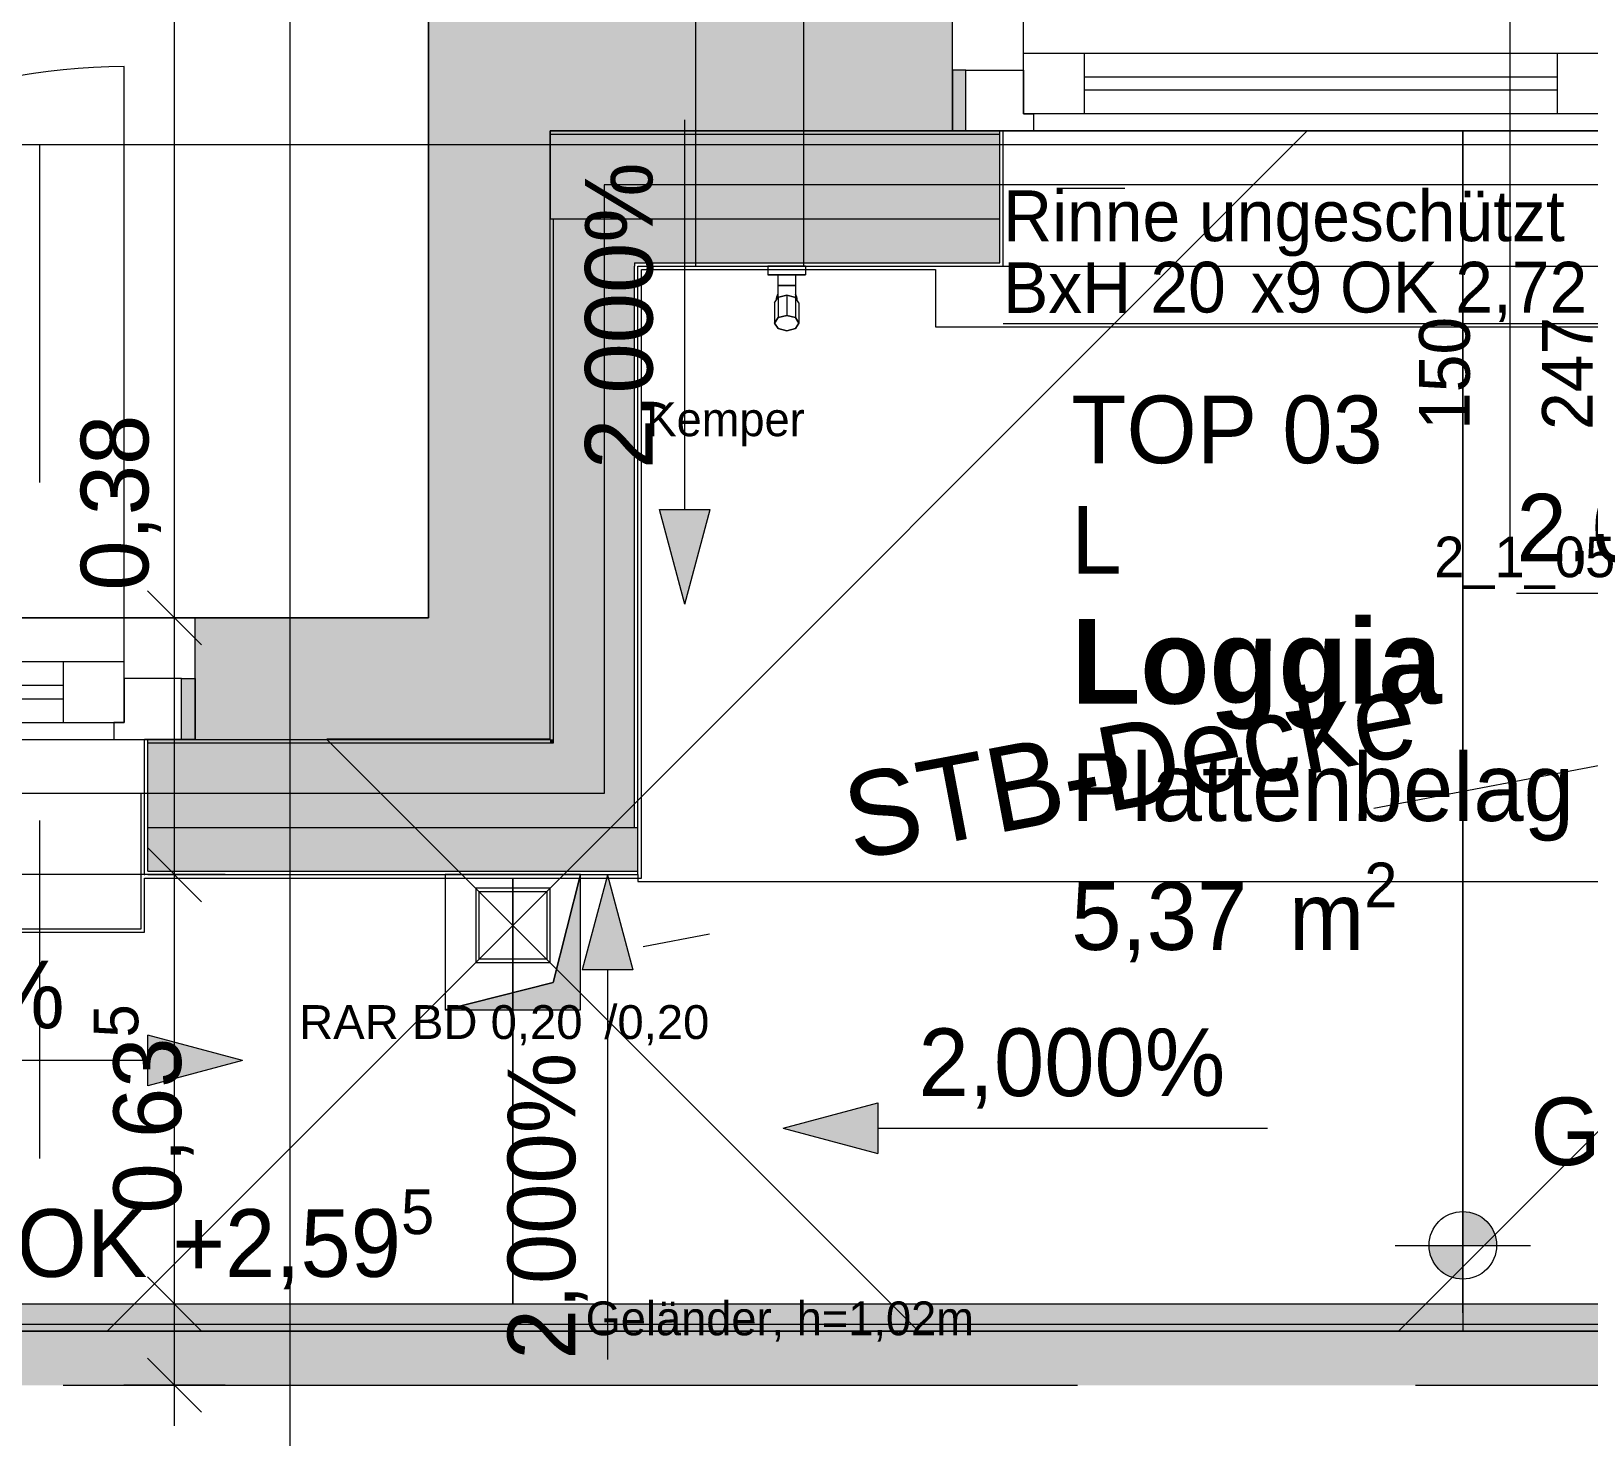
# Model space of a CAD drawing. Header units: metres. Extents: x -3 to 205, y -18 to 45.
# Drawn here: x 44.018 to 46.321, y -11.915 to -9.836 of the extents above; entities that cross this region are included whole.
import ezdxf

# ---------------------------------------------------------------- set-up
doc = ezdxf.new("R2010")
doc.units = ezdxf.units.M
doc.header["$MEASUREMENT"] = 0
for name, pattern in [('Achse', [0.004, 0.002, -0.001, 0, -0.001]), ('Baufluchtlinie', [0.013, 0.008, -0.005]), ('Punkt 1_1', [0.075, 0.025, -0.05]), ('Schnittlinie', [0.006, 0.003, -0.0015, 0, -0.0015]), ('Strichlinie eng', [0.002, 0.0015, -0.0005]), ('Untersicht', [0.001, 0.0005, -0.0005])]:
    doc.linetypes.add(name, pattern=pattern)
for name, color, linetype in [('1._1.Stock  PP STG2_4_000 Achsraster', 7, 'Continuous'), ('1._1.Stock  PP STG2_4_110 Wand Aussen', 7, 'Continuous'), ('1._1.Stock  PP STG2_4_210 Decke', 7, 'Continuous'), ('1._1.Stock  PP STG2_4_220 Bodenaufbau', 7, 'Continuous'), ('1._1.Stock  PP STG2_4_220 Bodenaufbau - Außen_ Gefälle', 7, 'Continuous'), ('1._1.Stock  PP STG2_4_221 Bodenaufbau - Abdichtung', 7, 'Continuous'), ('1._1.Stock  PP STG2_4_221 Bodenaufbau - Terrassenbelag', 7, 'Continuous'), ('1._1.Stock  PP STG2_4_270 Deckendurchbruchsymbol', 7, 'Continuous'), ('1._1.Stock  PP STG2_4_450 Absturzsicherung', 7, 'Continuous'), ('1._1.Stock  PP STG2_4_520 Fixeinbauten', 7, 'Continuous'), ('1._1.Stock  PP STG2_4_611 Entwässerung', 7, 'Continuous'), ('1._1.Stock  PP STG2_4_810 Raum', 7, 'Continuous'), ('1._1.Stock  PP STG2_4_815 Raumbegrenzung', 7, 'Continuous'), ('1._1.Stock  PP STG2_4_851 Marker Schnitt', 7, 'Continuous'), ('1._1.Stock  PP STG2_4_915 Allgemein Beschriftung.x', 7, 'Continuous'), ('1._1.Stock  PP STG2_4_945 Einreichplan Beschriftung', 7, 'Continuous'), ('1._1.Stock  PP STG2_4_950 Polierplan Bemaßung', 7, 'Continuous'), ('1._1.Stock  PP STG2_4_955 Polierplan Beschriftung', 7, 'Continuous')]:
    doc.layers.add(name, color=color, linetype=linetype)
doc.styles.add('ERSTELLTER_STIL_1', font='arial.ttf')
doc.styles.add('ERSTELLTER_STIL_2', font='')
doc.styles.add('ERSTELLTER_STIL_6', font='')
doc.styles.get('ERSTELLTER_STIL_2').set_extended_font_data('Eurostile')
doc.styles.get('ERSTELLTER_STIL_6').set_extended_font_data('Eurostile', bold=True)

msp = doc.modelspace()

# ---------------------------------------------------------------- hatches: boundary and pattern name
at = {"layer": '1._1.Stock  PP STG2_4_110 Wand Aussen', "linetype": 'Continuous', "lineweight": 13, "true_color": 0x3f7f02}
for points in [[(44.605, -9.9837), (44.7519, -9.9837), (44.605, -9.8037)], [(44.605, -9.8037), (44.7519, -9.9837), (44.785, -9.9837), (44.785, -9.8037)], [(45.38, -9.8037), (44.785, -9.8037), (44.785, -9.9837), (45.38, -9.9837), (45.38, -9.8937)], [(44.605, -9.9837), (44.605, -10.7037), (44.785, -10.7037), (44.785, -10.0244), (44.7519, -9.9837)], [(44.785, -9.9837), (44.7519, -9.9837), (44.7559, -9.9887), (44.785, -9.9887)], [(44.785, -9.9887), (44.7559, -9.9887), (44.785, -10.0244)], [(44.605, -10.7037), (44.26, -10.7037), (44.26, -10.7937), (44.26, -10.8837), (44.605, -10.8837)], [(44.605, -10.7037), (44.7519, -10.8837), (44.785, -10.8837), (44.785, -10.7037)], [(44.7519, -10.8837), (44.605, -10.7037), (44.605, -10.8837)]]:
    msp.add_hatch(color=76, dxfattribs=at).paths.add_polyline_path(points)
at = {"layer": '1._1.Stock  PP STG2_4_110 Wand Aussen', "linetype": 'Continuous', "lineweight": 13, "true_color": 0xff6400}
for points in [[(45.4, -9.8937), (45.38, -9.8937), (45.38, -9.9837), (45.4, -9.9837)], [(44.785, -9.9887), (44.785, -10.0244), (44.8579, -10.1137), (45.45, -10.1137), (45.45, -9.9887)], [(44.79, -10.1137), (44.79, -10.0305), (44.785, -10.0244), (44.785, -10.1137)], [(44.8579, -10.1137), (44.79, -10.0305), (44.79, -10.1137)], [(44.79, -10.1137), (44.79, -10.1787), (44.91, -10.1787), (44.91, -10.1776), (44.8579, -10.1137)], [(44.91, -10.1137), (44.8579, -10.1137), (44.91, -10.1776)], [(44.91, -10.1137), (44.91, -10.1776), (44.9109, -10.1787), (45.45, -10.1787), (45.45, -10.1137)], [(44.79, -10.1787), (44.79, -10.8887), (44.91, -10.8887), (44.91, -10.1787)], [(44.9109, -10.1787), (44.91, -10.1776), (44.91, -10.1787)], [(44.24, -10.7937), (44.24, -10.8837), (44.26, -10.8837), (44.26, -10.7937)], [(44.19, -11.0137), (44.79, -11.0137), (44.79, -10.9305), (44.7559, -10.8887), (44.19, -10.8887)], [(44.7559, -10.8887), (44.785, -10.9244), (44.785, -10.8887)], [(44.785, -10.8887), (44.785, -10.9244), (44.79, -10.9305), (44.79, -10.8887)], [(44.79, -10.8887), (44.79, -10.9305), (44.8579, -11.0137), (44.91, -11.0137), (44.91, -10.8887)], [(44.79, -11.0137), (44.8579, -11.0137), (44.79, -10.9305)], [(44.8579, -11.0137), (44.19, -11.0137), (44.19, -11.0787), (44.9109, -11.0787)], [(44.8579, -11.0137), (44.91, -11.0776), (44.91, -11.0137)], [(44.91, -11.0137), (44.91, -11.0776), (44.9109, -11.0787), (44.915, -11.0787), (44.915, -11.0137)]]:
    msp.add_hatch(color=30, dxfattribs=at).paths.add_polyline_path(points)
at = {"layer": '1._1.Stock  PP STG2_4_110 Wand Aussen', "linetype": 'Continuous', "lineweight": 0, "true_color": 0x373737}
for points in [[(44.785, -9.9887), (45.45, -9.9887), (45.45, -9.9837), (44.785, -9.9837)], [(44.785, -10.1137), (44.785, -10.8837), (44.79, -10.8837), (44.79, -10.1137)], [(44.19, -10.8887), (44.7559, -10.8887), (44.7519, -10.8837), (44.19, -10.8837)], [(44.7519, -10.8837), (44.7559, -10.8887), (44.785, -10.8887), (44.785, -10.8837)], [(44.785, -10.8837), (44.785, -10.8887), (44.79, -10.8887), (44.79, -10.8837)]]:
    msp.add_hatch(color=250, dxfattribs=at).paths.add_polyline_path(points)
at = {"layer": '1._1.Stock  PP STG2_4_270 Deckendurchbruchsymbol', "linetype": 'Continuous', "lineweight": 0, "true_color": 0x000000}
msp.add_hatch(color=18, dxfattribs=at).paths.add_polyline_path([(44.63, -11.2837), (44.83, -11.2837), (44.83, -11.0837), (44.7896, -11.2433)])
at = {"layer": '1._1.Stock  PP STG2_4_450 Absturzsicherung', "linetype": 'Continuous', "lineweight": 13, "true_color": 0xb85600}
msp.add_hatch(color=32, dxfattribs=at).paths.add_polyline_path([(47.265, -11.7187), (42.065, -11.7187), (42.065, -11.8387), (47.265, -11.8387)])
at = {"layer": '1._1.Stock  PP STG2_4_950 Polierplan Bemaßung', "linetype": 'Continuous', "lineweight": 13, "true_color": 0x6c6cff}
for points in [[(44.9843, -10.6837), (45.0218, -10.5438), (44.9468, -10.5438)], [(44.8698, -11.0844), (44.8323, -11.2244), (44.9073, -11.2244)], [(44.33, -11.3587), (44.1901, -11.3212), (44.1901, -11.3962)], [(45.13, -11.4587), (45.27, -11.4962), (45.27, -11.4212)], [(46.135, -11.6319), (46.185, -11.6319), (46.1812, -11.6128), (46.1704, -11.5966), (46.1542, -11.5857), (46.135, -11.5819)], [(46.135, -11.6319), (46.085, -11.6319), (46.0888, -11.651), (46.0997, -11.6673), (46.1159, -11.6781), (46.135, -11.6819)]]:
    msp.add_hatch(color=171, dxfattribs=at).paths.add_polyline_path(points)

# ---------------------------------------------------------------- linework, layer by layer
at = {"layer": '1._1.Stock  PP STG2_4_000 Achsraster', "color": 5, "linetype": 'Continuous', "lineweight": 0, "ltscale": 1000}
for p, q in [((44.4, 1.9963), (44.4, -16.0037)), ((30.9, -10.0037), (53.4, -10.0037))]:
    msp.add_line(p, q, dxfattribs=at)
at = {"layer": '1._1.Stock  PP STG2_4_110 Wand Aussen', "color": 8, "linetype": 'Continuous', "lineweight": 0, "ltscale": 1000}
for p, q in [((45.485, -9.8687), (45.485, -8.9887)), ((44.155, -10.7687), (44.155, -9.8887))]:
    msp.add_line(p, q, dxfattribs=at)
at = {"layer": '1._1.Stock  PP STG2_4_110 Wand Aussen', "color": 7, "linetype": 'Continuous', "lineweight": 18, "ltscale": 1000}
for p, q in [((45.38, -9.8937), (45.38, -9.8037)), ((45.38, -9.8937), (45.38, -9.8037)), ((45.38, -9.9837), (45.38, -9.8937)), ((45.38, -9.9837), (45.38, -9.8937)), ((45.38, -9.9837), (45.38, -9.8937)), ((44.785, -9.9837), (44.785, -9.9887)), ((44.785, -9.9837), (45.38, -9.9837)), ((44.785, -9.9837), (44.785, -9.9887)), ((44.785, -9.9887), (44.785, -10.0244)), ((44.785, -9.9887), (44.785, -10.0244)), ((45.38, -9.9837), (45.45, -9.9837)), ((45.38, -9.9837), (45.45, -9.9837)), ((45.38, -9.9837), (45.45, -9.9837)), ((44.785, -10.0244), (44.785, -10.1137)), ((44.785, -10.0244), (44.785, -10.1137)), ((44.785, -10.7037), (44.785, -10.1137)), ((44.26, -10.7937), (44.26, -10.7037)), ((44.26, -10.7937), (44.26, -10.7037)), ((44.785, -10.8837), (44.785, -10.7037)), ((44.785, -10.8837), (44.785, -10.7037)), ((44.26, -10.8837), (44.26, -10.7937)), ((44.26, -10.8837), (44.26, -10.7937)), ((44.26, -10.8837), (44.26, -10.7937)), ((44.26, -10.8837), (44.19, -10.8837)), ((44.26, -10.8837), (44.19, -10.8837)), ((44.26, -10.8837), (44.19, -10.8837)), ((44.26, -10.8837), (44.605, -10.8837)), ((44.605, -10.8837), (44.7519, -10.8837)), ((44.7519, -10.8837), (44.785, -10.8837))]:
    msp.add_line(p, q, dxfattribs=at)
at = {"layer": '1._1.Stock  PP STG2_4_110 Wand Aussen', "color": 7, "linetype": 'Continuous', "lineweight": 13, "ltscale": 1000}
for p, q in [((46.205, -10.585), (46.205, -9.8037)), ((45.485, -9.9587), (45.485, -9.8687)), ((45.485, -9.8687), (45.575, -9.8687)), ((45.575, -9.8687), (46.275, -9.8687)), ((45.575, -9.8687), (45.575, -9.9587)), ((46.275, -9.9587), (46.275, -9.8687)), ((46.275, -9.8687), (46.365, -9.8687)), ((45.4, -9.8937), (45.485, -9.8937)), ((45.4, -9.9837), (45.4, -9.8937)), ((45.485, -9.8937), (45.485, -9.9587)), ((45.575, -9.9037), (46.275, -9.9037)), ((46.275, -9.9237), (45.575, -9.9237)), ((45.485, -9.9587), (45.5, -9.9587)), ((45.575, -9.9587), (45.485, -9.9587)), ((45.5, -9.9587), (45.5, -9.9837)), ((46.275, -9.9587), (45.575, -9.9587)), ((46.365, -9.9587), (46.275, -9.9587)), ((44.785, -9.9887), (45.45, -9.9887)), ((45.5, -9.9837), (45.4, -9.9837)), ((45.45, -9.9837), (45.455, -9.9837)), ((45.45, -10.1787), (45.45, -9.9837)), ((45.45, -9.9837), (45.455, -9.9837)), ((45.45, -9.9837), (45.455, -9.9837)), ((45.455, -9.9887), (45.455, -9.9837)), ((45.455, -9.9887), (45.455, -9.9837)), ((45.455, -10.1137), (45.455, -9.9887)), ((45.455, -10.1137), (45.455, -9.9887)), ((46.35, -9.9837), (45.5, -9.9837)), ((44.79, -10.8837), (44.79, -10.1137)), ((45.455, -10.1787), (45.455, -10.1137)), ((45.455, -10.1787), (45.455, -10.1137)), ((44.91, -10.1787), (44.91, -10.1837)), ((44.91, -10.1787), (44.9109, -10.1787)), ((44.91, -10.1787), (44.91, -10.1837)), ((44.9109, -10.1787), (45.45, -10.1787)), ((45.455, -10.1837), (45.455, -10.1787)), ((45.455, -10.1837), (45.455, -10.1787)), ((44.91, -10.8887), (44.91, -10.1837)), ((45.45, -10.1837), (45.455, -10.1837)), ((45.455, -10.1837), (46.955, -10.1837)), ((44.26, -10.7037), (42.61, -10.7037)), ((44.065, -10.7687), (43.365, -10.7687)), ((44.155, -10.7687), (44.065, -10.7687)), ((44.065, -10.7687), (44.065, -10.8587)), ((44.155, -10.8587), (44.155, -10.7687)), ((44.065, -10.8037), (43.365, -10.8037)), ((44.24, -10.7937), (44.155, -10.7937)), ((44.155, -10.7937), (44.155, -10.8587)), ((44.24, -10.8837), (44.24, -10.7937)), ((43.365, -10.8237), (44.065, -10.8237)), ((43.365, -10.8587), (44.065, -10.8587)), ((44.065, -10.8587), (44.155, -10.8587)), ((44.155, -10.8587), (44.14, -10.8587)), ((44.14, -10.8587), (44.14, -10.8837)), ((43.29, -10.8837), (44.14, -10.8837)), ((44.14, -10.8837), (44.24, -10.8837)), ((44.185, -10.8887), (44.185, -10.8837)), ((44.19, -10.8837), (44.185, -10.8837)), ((44.19, -10.8837), (44.185, -10.8837)), ((44.19, -10.8837), (44.185, -10.8837)), ((44.185, -10.8887), (44.185, -10.8837)), ((44.185, -11.0137), (44.185, -10.8887)), ((44.185, -11.0137), (44.185, -10.8887)), ((44.19, -11.0787), (44.19, -10.8837)), ((44.19, -10.8887), (44.7559, -10.8887)), ((44.7559, -10.8887), (44.785, -10.8887)), ((44.785, -10.8887), (44.79, -10.8887)), ((44.79, -10.8887), (44.79, -10.8837)), ((44.79, -10.8887), (44.79, -10.8837)), ((44.91, -11.0137), (44.91, -10.8887)), ((44.91, -11.0137), (44.91, -10.8887)), ((44.185, -11.0787), (44.185, -11.0137)), ((44.185, -11.0787), (44.185, -11.0137)), ((44.185, -11.0837), (44.185, -11.0787)), ((44.185, -11.0837), (44.185, -11.0787)), ((44.19, -11.0787), (44.9109, -11.0787)), ((44.9109, -11.0787), (44.915, -11.0787)), ((44.185, -11.0837), (42.685, -11.0837)), ((44.19, -11.0837), (44.185, -11.0837))]:
    msp.add_line(p, q, dxfattribs=at)
at = {"layer": '1._1.Stock  PP STG2_4_110 Wand Aussen', "color": 1, "linetype": 'Punkt 1_1', "lineweight": 0, "ltscale": 1000}
for p, q in [((44.785, -10.1137), (44.79, -10.1137)), ((44.785, -10.1137), (44.79, -10.1137)), ((44.79, -10.1137), (44.8579, -10.1137)), ((44.79, -10.1137), (44.8579, -10.1137)), ((44.8579, -10.1137), (45.45, -10.1137)), ((44.19, -11.0137), (44.79, -11.0137)), ((44.79, -11.0137), (44.8579, -11.0137)), ((44.8579, -11.0137), (44.91, -11.0137)), ((44.91, -11.0137), (44.915, -11.0137)), ((44.91, -11.0137), (44.915, -11.0137))]:
    msp.add_line(p, q, dxfattribs=at)
at = {"layer": '1._1.Stock  PP STG2_4_110 Wand Aussen', "color": 7, "linetype": 'Continuous', "lineweight": 18, "ltscale": 1000, "flags": 128}
for points in [[(44.605, -9.8037), (44.605, -9.9837)], [(44.605, -9.9837), (44.605, -10.7037)], [(44.605, -10.7037), (44.26, -10.7037)]]:
    msp.add_lwpolyline(points, dxfattribs=at)
at = {"layer": '1._1.Stock  PP STG2_4_110 Wand Aussen', "color": 7, "linetype": 'Continuous', "lineweight": 13, "ltscale": 1000, "flags": 128}
for points in [[(45.4, -9.8937), (45.38, -9.8937), (45.38, -9.9837), (45.4, -9.9837)], [(44.24, -10.7937), (44.26, -10.7937), (44.26, -10.8837), (44.24, -10.8837)]]:
    msp.add_lwpolyline(points, close=True, dxfattribs=at)
for points in [[(44.915, -10.1837), (45.45, -10.1837)], [(44.915, -11.0137), (44.915, -10.1837)], [(44.915, -11.0787), (44.915, -11.0137)], [(44.915, -11.0837), (44.915, -11.0787)], [(44.19, -11.0837), (44.915, -11.0837)]]:
    msp.add_lwpolyline(points, dxfattribs=at)
at = {"layer": '1._1.Stock  PP STG2_4_110 Wand Aussen', "color": 8, "linetype": 'Continuous', "lineweight": 0, "ltscale": 1000}
for centre, start, end in [((45.485, -9.8687), 0, 90), ((44.155, -10.7687), 90, 180)]:
    msp.add_arc(centre, 0.88, start, end, dxfattribs=at)
at = {"layer": '1._1.Stock  PP STG2_4_110 Wand Aussen', "color": 7, "linetype": 'Continuous', "lineweight": 13, "ltscale": 1000}
for p in [(45.455, -10.1837), (44.26, -10.7037), (44.185, -11.0837)]:
    msp.add_point(p, dxfattribs=at)
at = {"layer": '1._1.Stock  PP STG2_4_210 Decke', "color": 7, "linetype": 'Continuous', "lineweight": 13, "ltscale": 1000, "true_color": 0xf4f4f4, "flags": 128}
for points in [[(32.5844, -1.4987), (32.5972, -11.3837), (41.935, -11.3837), (41.935, -10.8837), (44.785, -10.8837), (44.785, -9.9837), (51.1258, -9.9837), (51.1621, -1.4987), (44.865, -1.4987), (44.865, -3.9237), (42.27, -3.9237), (42.27, -5.8737), (40.275, -5.8737), (40.275, -3.9237), (37.705, -3.9237), (37.705, -1.4987)], [(32.8568, -11.4637), (32.859, -13.2537), (36.485, -13.2537), (36.485, -12.6087), (41.6891, -12.6087), (41.975, -12.5676), (41.975, -11.7587), (47.305, -11.7587), (47.305, -11.1337), (50.8609, -11.1337), (50.8654, -10.0637), (44.865, -10.0637), (44.865, -10.9637), (42.015, -10.9637), (42.015, -11.4637)]]:
    msp.add_lwpolyline(points, close=True, dxfattribs=at)
at = {"layer": '1._1.Stock  PP STG2_4_220 Bodenaufbau', "color": 7, "linetype": 'Continuous', "lineweight": 13, "ltscale": 1000, "true_color": 0xf4f4f4, "flags": 128}
msp.add_lwpolyline([(32.7646, -1.6787), (32.7765, -11.2037), (41.755, -11.2037), (41.755, -10.7037), (44.605, -10.7037), (44.605, -9.8037), (50.9466, -9.8037), (50.9814, -1.6787), (45.045, -1.6787), (45.045, -4.1037), (42.435, -4.1037), (42.435, -6.0537), (40.095, -6.0537), (40.095, -4.1037), (37.525, -4.1037), (37.525, -1.6787)], close=True, dxfattribs=at)
at = {"layer": '1._1.Stock  PP STG2_4_220 Bodenaufbau - Außen_ Gefälle', "color": 7, "linetype": 'Continuous', "lineweight": 13, "ltscale": 1000, "true_color": 0xf4f4f4, "flags": 128}
msp.add_lwpolyline([(32.8568, -11.4637), (32.859, -13.2137), (36.445, -13.2137), (36.445, -12.5687), (39.035, -12.5687), (39.035, -12.5987), (41.4187, -12.5987), (41.975, -12.5188), (41.975, -11.7487), (44.915, -11.7487), (47.295, -11.7487), (47.295, -11.1237), (50.8609, -11.1237), (50.8654, -10.0637), (44.865, -10.0637), (44.865, -10.9637), (42.015, -10.9637), (42.015, -11.4637)], close=True, dxfattribs=at)
at = {"layer": '1._1.Stock  PP STG2_4_221 Bodenaufbau - Abdichtung', "color": 171, "linetype": 'Schnittlinie', "lineweight": 13, "ltscale": 1000, "true_color": 0x6c6cff, "flags": 128}
for points in [[(44.73, -11.1587), (45.905, -9.9837)], [(45.905, -9.9837), (44.73, -11.1587)], [(45.9053, -9.9834), (44.785, -9.9834)], [(44.785, -9.9837), (45.905, -9.9837)], [(44.785, -10.8837), (44.785, -9.9837)], [(45.905, -9.9837), (46.135, -9.9837)], [(46.135, -9.9837), (46.135, -11.7587)], [(46.135, -11.6637), (46.135, -9.9837)], [(46.135, -9.9837), (47.265, -9.9837)], [(46.04, -11.7587), (47.54, -10.2587)], [(47.54, -10.2587), (46.135, -11.6637)], [(43.435, -10.8837), (44.455, -10.8837)], [(44.785, -10.8834), (44.4547, -10.8834)], [(44.455, -10.8837), (44.785, -10.8837)], [(44.73, -11.1587), (44.455, -10.8837)], [(44.455, -10.8837), (44.73, -11.1587)], [(44.13, -11.7587), (44.73, -11.1587)], [(44.73, -11.1587), (44.13, -11.7587)], [(45.33, -11.7587), (44.73, -11.1587)], [(44.73, -11.1587), (45.33, -11.7587)], [(44.13, -11.7587), (43.435, -11.7587)], [(45.33, -11.7587), (44.13, -11.7587)], [(46.135, -11.7587), (45.33, -11.7587)], [(47.305, -11.7587), (46.04, -11.7587)]]:
    msp.add_lwpolyline(points, dxfattribs=at)
at = {"layer": '1._1.Stock  PP STG2_4_221 Bodenaufbau - Terrassenbelag', "color": 7, "linetype": 'Continuous', "lineweight": 18, "ltscale": 1000, "flags": 128}
for points in [[(44.92, -10.1887), (45.355, -10.1887)], [(44.92, -11.0887), (44.92, -10.1887)], [(45.355, -10.1887), (45.355, -10.2737)], [(45.3552, -10.1887), (45.3552, -10.2737)], [(45.355, -10.2737), (46.135, -10.2737)], [(46.1348, -10.2737), (46.1348, -11.7187)], [(46.135, -10.2737), (46.135, -11.7187)], [(46.135, -10.2737), (46.855, -10.2737)], [(46.135, -11.7187), (46.135, -10.2737)], [(46.1352, -10.2737), (46.1352, -11.7187)], [(44.1848, -11.0887), (44.1848, -11.1687)], [(44.185, -11.0887), (44.73, -11.0887)], [(44.185, -11.1687), (44.185, -11.0887)], [(44.73, -11.7187), (44.73, -11.0887)], [(44.73, -11.0887), (44.92, -11.0887)], [(44.73, -11.0887), (44.73, -11.7187)], [(43.3688, -11.1687), (44.185, -11.1687)], [(44.73, -11.7187), (43.3688, -11.7187)], [(46.135, -11.7187), (44.73, -11.7187)], [(47.265, -11.7187), (46.135, -11.7187)]]:
    msp.add_lwpolyline(points, dxfattribs=at)
at = {"layer": '1._1.Stock  PP STG2_4_270 Deckendurchbruchsymbol', "color": 7, "linetype": 'Continuous', "lineweight": 13, "ltscale": 1000, "flags": 128}
for points in [[(44.7896, -11.2433), (44.83, -11.0837), (44.63, -11.0837), (44.63, -11.2837)], [(44.63, -11.2837), (44.83, -11.2837), (44.83, -11.0837), (44.7896, -11.2433)]]:
    msp.add_lwpolyline(points, close=True, dxfattribs=at)
at = {"layer": '1._1.Stock  PP STG2_4_450 Absturzsicherung', "color": 7, "linetype": 'Strichlinie eng', "lineweight": 13, "ltscale": 1000, "flags": 128}
for points in [[(47.265, -11.7187), (42.065, -11.7187)], [(42.065, -11.8387), (47.385, -11.8387)]]:
    msp.add_lwpolyline(points, dxfattribs=at)
at = {"layer": '1._1.Stock  PP STG2_4_520 Fixeinbauten', "color": 7, "linetype": 'Continuous', "lineweight": 13, "ltscale": 1000}
for p, q in [((45.107, -10.1837), (45.163, -10.1837)), ((45.107, -10.1837), (45.107, -10.1967)), ((45.107, -10.1967), (45.163, -10.1967)), ((45.122, -10.1967), (45.122, -10.2123)), ((45.148, -10.1967), (45.148, -10.2123)), ((45.163, -10.1837), (45.163, -10.1967)), ((45.1205, -10.229), (45.12, -10.2316)), ((45.1214, -10.2265), (45.1205, -10.229)), ((45.122, -10.2254), (45.1214, -10.2265)), ((45.148, -10.2123), (45.122, -10.2123)), ((45.122, -10.2123), (45.122, -10.2298)), ((45.1234, -10.2298), (45.135, -10.2267)), ((45.135, -10.2267), (45.1466, -10.2298)), ((45.135, -10.2267), (45.135, -10.2565)), ((45.148, -10.2123), (45.148, -10.2298)), ((45.1487, -10.2265), (45.148, -10.2254)), ((45.1496, -10.229), (45.1487, -10.2265)), ((45.15, -10.2316), (45.1496, -10.229)), ((45.117, -10.2381), (45.122, -10.2305)), ((45.117, -10.2381), (45.117, -10.2679)), ((45.12, -10.2316), (45.12, -10.2335)), ((45.1234, -10.2298), (45.122, -10.2298)), ((45.122, -10.2305), (45.122, -10.2298)), ((45.122, -10.2305), (45.1223, -10.2301)), ((45.1223, -10.2301), (45.1234, -10.2298)), ((45.1223, -10.2301), (45.1223, -10.2599)), ((45.1466, -10.2298), (45.1478, -10.2301)), ((45.1466, -10.2298), (45.148, -10.2298)), ((45.1478, -10.2301), (45.1478, -10.2599)), ((45.148, -10.2305), (45.148, -10.2298)), ((45.148, -10.2298), (45.148, -10.2305)), ((45.153, -10.2381), (45.148, -10.2305)), ((45.15, -10.2335), (45.15, -10.2316)), ((45.153, -10.2381), (45.153, -10.2679)), ((45.117, -10.2679), (45.1223, -10.2599)), ((45.1223, -10.276), (45.117, -10.2679)), ((45.1223, -10.2599), (45.135, -10.2565)), ((45.135, -10.2565), (45.1478, -10.2599)), ((45.1478, -10.2599), (45.153, -10.2679)), ((45.153, -10.2679), (45.1478, -10.276)), ((45.135, -10.2793), (45.1223, -10.276)), ((45.1478, -10.276), (45.135, -10.2793))]:
    msp.add_line(p, q, dxfattribs=at)
at = {"layer": '1._1.Stock  PP STG2_4_520 Fixeinbauten', "color": 8, "linetype": 'Schnittlinie', "lineweight": 0, "ltscale": 1000, "flags": 128}
for points in [[(45, -9.8037), (45, -10.1837)], [(45.16, -9.8037), (45.16, -10.1837)], [(45, -10.1837), (45.0039, -10.1837), (45.0153, -10.1837), (45.033, -10.1837), (45.0553, -10.1837), (45.08, -10.1837), (45.1048, -10.1837), (45.1271, -10.1837), (45.1448, -10.1837), (45.1561, -10.1837), (45.16, -10.1837)]]:
    msp.add_lwpolyline(points, dxfattribs=at)
at = {"layer": '1._1.Stock  PP STG2_4_520 Fixeinbauten', "color": 7, "linetype": 'Continuous', "lineweight": 13, "ltscale": 1000, "flags": 128}
for points in [[(45.163, -10.1837), (45.1622, -10.1837), (45.1605, -10.1837), (45.1581, -10.1837), (45.1549, -10.1837), (45.1512, -10.1837), (45.1469, -10.1837), (45.1423, -10.1837), (45.1375, -10.1837), (45.135, -10.1837), (45.1326, -10.1837), (45.1278, -10.1837), (45.1232, -10.1837), (45.1189, -10.1837), (45.1152, -10.1837), (45.112, -10.1837), (45.1096, -10.1837), (45.1079, -10.1837), (45.107, -10.1837)], [(45.107, -10.1837), (45.107, -10.1967)], [(45.163, -10.1967), (45.1622, -10.1967), (45.1605, -10.1967), (45.1581, -10.1967), (45.1549, -10.1967), (45.1512, -10.1967), (45.1469, -10.1967), (45.1423, -10.1967), (45.1375, -10.1967), (45.135, -10.1967), (45.1326, -10.1967), (45.1278, -10.1967), (45.1232, -10.1967), (45.1189, -10.1967), (45.1152, -10.1967), (45.112, -10.1967), (45.1096, -10.1967), (45.1079, -10.1967), (45.107, -10.1967)], [(45.122, -10.1967), (45.122, -10.2123)], [(45.148, -10.1967), (45.148, -10.2123)], [(45.163, -10.1837), (45.163, -10.1967)], [(45.12, -10.2335), (45.12, -10.2316), (45.1205, -10.229), (45.1214, -10.2265), (45.122, -10.2254)], [(45.122, -10.2123), (45.122, -10.2298)], [(45.122, -10.2123), (45.148, -10.2123)], [(45.135, -10.2267), (45.1234, -10.2298), (45.1223, -10.2301)], [(45.135, -10.2267), (45.135, -10.2565)], [(45.1478, -10.2301), (45.1466, -10.2298), (45.135, -10.2267)], [(45.148, -10.2123), (45.148, -10.2298)], [(45.148, -10.2254), (45.1487, -10.2265), (45.1496, -10.229), (45.15, -10.2316), (45.15, -10.2335)], [(45.117, -10.2381), (45.122, -10.2305), (45.122, -10.2298)], [(45.117, -10.2381), (45.117, -10.2679)], [(45.1234, -10.2298), (45.122, -10.2298)], [(45.1223, -10.2301), (45.1223, -10.2599)], [(45.1466, -10.2298), (45.148, -10.2298)], [(45.1478, -10.2301), (45.1478, -10.2599)], [(45.153, -10.2381), (45.148, -10.2305), (45.148, -10.2298)], [(45.153, -10.2381), (45.153, -10.2679)], [(45.1223, -10.2599), (45.117, -10.2679)], [(45.117, -10.2679), (45.1223, -10.276)], [(45.135, -10.2565), (45.1223, -10.2599)], [(45.1478, -10.2599), (45.135, -10.2565)], [(45.153, -10.2679), (45.1478, -10.2599)], [(45.1478, -10.276), (45.153, -10.2679)], [(45.1223, -10.276), (45.135, -10.2793)], [(45.135, -10.2793), (45.1478, -10.276)]]:
    msp.add_lwpolyline(points, dxfattribs=at)
at = {"layer": '1._1.Stock  PP STG2_4_611 Entwässerung', "color": 7, "linetype": 'Achse', "lineweight": 13, "ltscale": 1000, "flags": 128}
for points in [[(45.455, -10.2687), (46.945, -10.2687), (46.945, -10.0687), (45.455, -10.0687)], [(42.69, -11.1637), (44.18, -11.1637), (44.18, -10.9637), (42.69, -10.9637)]]:
    msp.add_lwpolyline(points, close=True, dxfattribs=at)
at = {"layer": '1._1.Stock  PP STG2_4_611 Entwässerung', "color": 7, "linetype": 'Continuous', "lineweight": 18, "ltscale": 1000, "flags": 128}
for points in [[(44.675, -11.2137), (44.785, -11.2137), (44.785, -11.1037), (44.675, -11.1037)], [(44.68, -11.1087), (44.78, -11.1087), (44.78, -11.2087), (44.68, -11.2087)]]:
    msp.add_lwpolyline(points, close=True, dxfattribs=at)
at = {"layer": '1._1.Stock  PP STG2_4_815 Raumbegrenzung', "color": 8, "linetype": 'Baufluchtlinie', "lineweight": 13, "ltscale": 1000}
for p, q in [((44.915, -11.0837), (44.915, -11.0937)), ((44.915, -11.0937), (47.265, -11.0937))]:
    msp.add_line(p, q, dxfattribs=at)
at = {"layer": '1._1.Stock  PP STG2_4_851 Marker Schnitt', "color": 7, "linetype": 'Untersicht', "lineweight": 13, "ltscale": 1000}
msp.add_line((44.03, 1.9963), (44.03, -15.6487), dxfattribs=at)
at = {"layer": '1._1.Stock  PP STG2_4_950 Polierplan Bemaßung', "color": 6, "linetype": 'Continuous', "lineweight": 13, "ltscale": 1000, "true_color": 0xfb02fe}
for p, q in [((44.2295, -10.7037), (44.2295, -5.7537)), ((44.1895, -10.6637), (44.2695, -10.7437)), ((44.3045, -10.7037), (44.1545, -10.7037)), ((44.2295, -11.0837), (44.2295, -10.7037)), ((44.1895, -11.0437), (44.2695, -11.1237)), ((44.3045, -11.0837), (44.1545, -11.0837)), ((44.2295, -11.7187), (44.2295, -11.0837)), ((44.1895, -11.6787), (44.2695, -11.7587)), ((44.3045, -11.7187), (44.1545, -11.7187)), ((44.2295, -11.8387), (44.2295, -11.7187)), ((44.1895, -11.7987), (44.2695, -11.8787)), ((44.3045, -11.8387), (44.1545, -11.8387)), ((44.2295, -11.8987), (44.2295, -11.8387))]:
    msp.add_line(p, q, dxfattribs=at)
at = {"layer": '1._1.Stock  PP STG2_4_950 Polierplan Bemaßung', "color": 171, "linetype": 'Continuous', "lineweight": 13, "ltscale": 1000, "true_color": 0x6c6cff}
for p, q in [((44.9843, -10.4837), (44.9843, -9.9674)), ((44.9843, -10.5438), (44.9843, -10.4837)), ((44.9468, -10.5438), (45.0218, -10.5438)), ((44.9843, -10.6837), (44.9468, -10.5438)), ((44.9843, -10.6837), (45.0218, -10.5438)), ((46.7306, -10.6681), (46.2144, -10.6681)), ((44.8698, -11.0844), (44.8323, -11.2244)), ((44.8698, -11.0844), (44.9073, -11.2244)), ((44.9073, -11.2244), (44.8323, -11.2244)), ((44.8698, -11.2244), (44.8698, -11.2844)), ((44.8698, -11.2844), (44.8698, -11.8007)), ((44.1901, -11.3962), (44.1901, -11.3212)), ((44.33, -11.3587), (44.1901, -11.3212)), ((44.13, -11.3587), (43.6137, -11.3587)), ((44.1901, -11.3587), (44.13, -11.3587)), ((44.33, -11.3587), (44.1901, -11.3962)), ((45.13, -11.4587), (45.27, -11.4212)), ((45.27, -11.4212), (45.27, -11.4962)), ((45.13, -11.4587), (45.27, -11.4962)), ((45.27, -11.4587), (45.33, -11.4587)), ((45.33, -11.4587), (45.8463, -11.4587)), ((46.135, -11.7319), (46.135, -11.5319)), ((46.035, -11.6319), (46.235, -11.6319))]:
    msp.add_line(p, q, dxfattribs=at)
at = {"layer": '1._1.Stock  PP STG2_4_950 Polierplan Bemaßung', "color": 7, "linetype": 'Achse', "lineweight": 13, "ltscale": 1000}
msp.add_line((41.975, -11.7487), (50.8654, -10.0637), dxfattribs=at)
at = {"layer": '1._1.Stock  PP STG2_4_950 Polierplan Bemaßung', "color": 171, "linetype": 'Continuous', "lineweight": 13, "ltscale": 1000, "true_color": 0x6c6cff}
msp.add_circle((46.135, -11.6319), 0.05, dxfattribs=at)

# ---------------------------------------------------------------- texts
at = {"layer": '1._1.Stock  PP STG2_4_110 Wand Aussen', "color": 7, "linetype": 'Continuous', "lineweight": 13, "char_height": 0.075, "attachment_point": 9, "rotation": 90, "style": 'ERSTELLTER_STIL_2'}
for s, insert in [('\\A1;{\\pqr;\\pt0;\\fEurostile|b0|i0|c0|p0;\\W1.000000;150}', (46.1464, -10.2587)), ('\\A1;{\\pqr;\\pt0;\\fEurostile|b0|i0|c0|p0;\\W1.000000;247}', (46.3272, -10.2587))]:
    msp.add_mtext(s, dxfattribs=dict(at, insert=insert))
at = {"layer": '1._1.Stock  PP STG2_4_110 Wand Aussen', "color": 7, "linetype": 'Continuous', "lineweight": 13, "insert": (46.3604, -10.6611), "char_height": 0.06, "attachment_point": 9, "style": 'ERSTELLTER_STIL_2'}
msp.add_mtext('\\A1;{\\pqr;\\pt0;\\fEurostile|b0|i0|c0|p0;\\W1.000000;2_1_05}', dxfattribs=at)
at = {"layer": '1._1.Stock  PP STG2_4_270 Deckendurchbruchsymbol', "color": 1, "linetype": 'Continuous', "lineweight": 0, "insert": (44.73, -11.3413), "char_height": 0.05, "attachment_point": 8, "style": 'ERSTELLTER_STIL_1'}
msp.add_mtext('\\A1;{\\pqc;\\pt0;\\fArial|b0|i0|c0|p0;\\W1.000000;RAR BD 0,20\\fArial|b0|i0|c0|p0;\\W1.000000;\\A1{\\H.66x;\\S^  ;}\\fArial|b0|i0|c0|p0;\\W1.000000; /0,20\\fArial|b0|i0|c0|p0;\\W1.000000;\\A1{\\H.66x;\\S^  ;}\\fArial|b0|i0|c0|p0;\\W1.000000;\\fArial|b0|i0|c0|p0;\\W1.000000;\\A1{\\H.66x;\\S^  ;}}', dxfattribs=at)
at = {"layer": '1._1.Stock  PP STG2_4_810 Raum', "color": 7, "linetype": 'Continuous', "lineweight": 13, "attachment_point": 1}
for s, insert, char_height, style in [('\\A1;{\\pql;\\pt0;\\fEurostile|b0|i0|c0|p0;\\W1.000000;TOP 03}', (45.5559, -10.3752), 0.1, 'ERSTELLTER_STIL_2'), ('\\A1;{\\pql;\\pt0;\\fEurostile|b0|i0|c0|p0;\\W1.000000;L}', (45.5559, -10.5387), 0.1, 'ERSTELLTER_STIL_2'), ('\\A1;{\\pql;\\pt0;\\fEurostile|b1|i0|c0|p0;\\W1.000000;Loggia}', (45.5559, -10.7058), 0.125, 'ERSTELLTER_STIL_6'), ('\\A1;{\\pql;\\pt0;\\fEurostile|b0|i0|c0|p0;\\W1.000000;Plattenbelag}', (45.5559, -10.9043), 0.1, 'ERSTELLTER_STIL_2'), ('\\A1;{\\pql;\\pt0,0.05;\\fEurostile|b0|i0|c0|p0;\\W1.000000;5,37\\fEurostile|b0|i0|c0|p0;\\W1.000000;\\A1{\\H.66x;\\S^  ;}\\fEurostile|b0|i0|c0|p0;\\W1.000000; m\\fEurostile|b0|i0|c0|p0;\\W1.000000;\\A1{\\H.66x;\\S2^  ;}}', (45.5559, -11.0658), 0.1, 'ERSTELLTER_STIL_2')]:
    msp.add_mtext(s, dxfattribs=dict(at, insert=insert, char_height=char_height, style=style))
at = {"layer": '1._1.Stock  PP STG2_4_915 Allgemein Beschriftung.x', "color": 250, "linetype": 'Continuous', "lineweight": 13, "true_color": 0x3f3f3f, "insert": (45.0446, -10.4503), "char_height": 0.05, "attachment_point": 8, "style": 'ERSTELLTER_STIL_2'}
msp.add_mtext('\\A1;{\\pqc;\\fEurostile|b0|i0|c0|p0;\\W1.000000;Kemper}', dxfattribs=at)
at = {"layer": '1._1.Stock  PP STG2_4_945 Einreichplan Beschriftung', "color": 7, "linetype": 'Continuous', "lineweight": 13, "insert": (44.8376, -11.7742), "char_height": 0.05, "attachment_point": 7, "style": 'ERSTELLTER_STIL_2'}
msp.add_mtext('\\A1;{\\pql;\\fEurostile|b0|i0|c0|p0;\\W1.000000;Geländer, h=1,02m}', dxfattribs=at)
at = {"layer": '1._1.Stock  PP STG2_4_950 Polierplan Bemaßung', "color": 171, "linetype": 'Continuous', "lineweight": 13, "true_color": 0x6c6cff, "char_height": 0.1, "attachment_point": 7, "rotation": 90, "style": 'ERSTELLTER_STIL_2'}
for insert in [(44.9553, -10.4837), (44.8408, -11.8007)]:
    msp.add_mtext('\\A1;{\\pql;\\fEurostile|b0|i0|c0|p0;\\W1.000000;2,000\\fEurostile|b0|i0|c0|p0;\\W1.000000;%}', dxfattribs=dict(at, insert=insert))
at = {"layer": '1._1.Stock  PP STG2_4_950 Polierplan Bemaßung', "color": 6, "linetype": 'Continuous', "lineweight": 13, "true_color": 0xfb02fe, "insert": (44.2095, -10.6637), "char_height": 0.1, "width": 0.306373, "attachment_point": 7, "rotation": 90, "style": 'ERSTELLTER_STIL_2'}
msp.add_mtext('\\A1;{\\pql;\\fEurostile|b0|i0|c0|p0;\\W1.000000;0,38}', dxfattribs=at)
at = {"layer": '1._1.Stock  PP STG2_4_950 Polierplan Bemaßung', "color": 171, "linetype": 'Continuous', "lineweight": 13, "true_color": 0x6c6cff, "char_height": 0.1, "attachment_point": 7, "style": 'ERSTELLTER_STIL_2'}
for s, insert in [('\\A1;{\\pql;\\fEurostile|b0|i0|c0|p0;\\W1.000000;2,000\\fEurostile|b0|i0|c0|p0;\\W1.000000;%}', (46.2144, -10.6391)), ('\\A1;{\\pql;\\fEurostile|b0|i0|c0|p0;\\W1.000000;2,000\\fEurostile|b0|i0|c0|p0;\\W1.000000;%}', (43.6137, -11.3297)), ('\\A1;{\\pql;\\fEurostile|b0|i0|c0|p0;\\W1.000000;2,000\\fEurostile|b0|i0|c0|p0;\\W1.000000;%}', (45.33, -11.4297)), ('\\A1;{\\pql;\\fEurostile|b0|i0|c0|p0;\\W1.000000;Gefälle OK +2,59\\fEurostile|b0|i0|c0|p0;\\W1.000000;\\A1{\\H.66x;\\S5^  ;}}', (43.535, -11.7077))]:
    msp.add_mtext(s, dxfattribs=dict(at, insert=insert))
at = {"layer": '1._1.Stock  PP STG2_4_950 Polierplan Bemaßung', "color": 7, "linetype": 'Continuous', "lineweight": 13, "insert": (45.2487, -11.1395), "char_height": 0.125, "attachment_point": 4, "rotation": 10.732, "style": 'ERSTELLTER_STIL_2'}
msp.add_mtext('\\A1;{\\pql;\\fEurostile|b0|i0|c0|p0;\\W1.000000;\\fEurostile|b0|i0|c0|p0;\\W1.000000;\\fEurostile|b0|i0|c0|p0;\\W1.000000;STB-Decke\\fEurostile|b0|i0|c0|p0;\\W1.000000;\\A1{\\H.66x;\\S^  ;}\\fEurostile|b0|i0|c0|p0;\\W1.000000;\\fEurostile|b0|i0|c0|p0;\\W1.000000;\\P\\pql;\\fEurostile|b0|i0|c0|p0;\\W1.000000;\\fEurostile|b0|i0|c0|p0;\\W1.000000;\\fEurostile|b0|i0|c0|p0;\\W1.000000;\\fEurostile|b0|i0|c0|p0;\\W1.000000;\\A1{\\H.66x;\\S^  ;}\\fEurostile|b0|i0|c0|p0;\\W1.000000;\\fEurostile|b0|i0|c0|p0;\\W1.000000;}', dxfattribs=at)
at = {"layer": '1._1.Stock  PP STG2_4_950 Polierplan Bemaßung', "color": 6, "linetype": 'Continuous', "lineweight": 13, "true_color": 0xfb02fe, "insert": (44.2684, -11.5848), "char_height": 0.1, "attachment_point": 7, "rotation": 90, "style": 'ERSTELLTER_STIL_2'}
msp.add_mtext('\\A1;{\\pql;\\fEurostile|b0|i0|c0|p0;\\W1.000000;0,63\\fEurostile|b0|i0|c0|p0;\\W1.000000;\\A1{\\H.66x;\\S5^  ;}}', dxfattribs=at)
at = {"layer": '1._1.Stock  PP STG2_4_950 Polierplan Bemaßung', "color": 171, "linetype": 'Continuous', "lineweight": 13, "true_color": 0x6c6cff, "insert": (46.235, -11.5319), "char_height": 0.1, "width": 1.08362, "attachment_point": 7, "style": 'ERSTELLTER_STIL_2'}
msp.add_mtext('\\A1;{\\pql;\\fEurostile|b0|i0|c0|p0;\\W1.000000;Gefälle OK +2,60}', dxfattribs=at)
at = {"layer": '1._1.Stock  PP STG2_4_955 Polierplan Beschriftung', "color": 7, "linetype": 'Continuous', "lineweight": 13, "char_height": 0.075, "attachment_point": 1, "style": 'ERSTELLTER_STIL_2'}
for s, insert in [('\\A1;{\\pql;\\fEurostile|b0|i0|c0|p0;\\W1.000000;Rinne ungeschützt\\fEurostile|b0|i0|c0|p0;\\W1.000000;  }', (45.455, -10.0718)), ('\\A1;{\\pql;\\pt0,1;\\fEurostile|b0|i0|c0|p0;\\W1.000000;BxH }', (45.455, -10.1781)), ('\\A1;{\\pql;\\pt0,1;\\fEurostile|b0|i0|c0|p0;\\W1.000000;20\\fEurostile|b0|i0|c0|p0;\\W1.000000;\\A1{\\H.66x;\\S^  ;}\\fEurostile|b0|i0|c0|p0;\\W1.000000;\\fEurostile|b0|i0|c0|p0;\\W1.000000;\\A1{\\H.66x;\\S^  ;}\\fEurostile|b0|i0|c0|p0;\\W1.000000;x\\fEurostile|b0|i0|c0|p0;\\W1.000000;\\fEurostile|b0|i0|c0|p0;\\W1.000000;\\fEurostile|b0|i0|c0|p0;\\W1.000000;\\fEurostile|b0|i0|c0|p0;\\W1.000000;\\fEurostile|b0|i0|c0|p0;\\W1.000000;9\\fEurostile|b0|i0|c0|p0;\\W1.000000;\\A1{\\H.66x;\\S^  ;}\\fEurostile|b0|i0|c0|p0;\\W1.000000;\\fEurostile|b0|i0|c0|p0;\\W1.000000;\\A1{\\H.66x;\\S^  ;}\\fEurostile|b0|i0|c0|p0;\\W1.000000;\\fEurostile|b0|i0|c0|p0;\\W1.000000;\\fEurostile|b0|i0|c0|p0;\\W1.000000;\\fEurostile|b0|i0|c0|p0;\\W1.000000;\\fEurostile|b0|i0|c0|p0;\\W1.000000;\\fEurostile|b0|i0|c0|p0;\\W1.000000;\\fEurostile|b0|i0|c0|p0;\\W1.000000;\\A1{\\H.66x;\\S^  ;}\\fEurostile|b0|i0|c0|p0;\\W1.000000;\\fEurostile|b0|i0|c0|p0;\\W1.000000;\\A1{\\H.66x;\\S^  ;}\\fEurostile|b0|i0|c0|p0;\\W1.000000;\\fEurostile|b0|i0|c0|p0;\\W1.000000;\\fEurostile|b0|i0|c0|p0;\\W1.000000;\\fEurostile|b0|i0|c0|p0;\\W1.000000;\\fEurostile|b0|i0|c0|p0;\\W1.000000;\\fEurostile|b0|i0|c0|p0;\\W1.000000;\\fEurostile|b0|i0|c0|p0;\\W1.000000;\\A1{\\H.66x;\\S^  ;}\\fEurostile|b0|i0|c0|p0;\\W1.000000;\\fEurostile|b0|i0|c0|p0;\\W1.000000;\\A1{\\H.66x;\\S^  ;}\\fEurostile|b0|i0|c0|p0;\\W1.000000;\\fEurostile|b0|i0|c0|p0;\\W1.000000;\\fEurostile|b0|i0|c0|p0;\\W1.000000;\\fEurostile|b0|i0|c0|p0;\\W1.000000;\\fEurostile|b0|i0|c0|p0;\\W1.000000;\\fEurostile|b0|i0|c0|p0;\\W1.000000;\\fEurostile|b0|i0|c0|p0;\\W1.000000;\\A1{\\H.66x;\\S^  ;}\\fEurostile|b0|i0|c0|p0;\\W1.000000;\\fEurostile|b0|i0|c0|p0;\\W1.000000;\\A1{\\H.66x;\\S^  ;}\\fEurostile|b0|i0|c0|p0;\\W1.000000;\\fEurostile|b0|i0|c0|p0;\\W1.000000;\\fEurostile|b0|i0|c0|p0;\\W1.000000;\\fEurostile|b0|i0|c0|p0;\\W1.000000;\\fEurostile|b0|i0|c0|p0;\\W1.000000;\\fEurostile|b0|i0|c0|p0;\\W1.000000;\\fEurostile|b0|i0|c0|p0;\\W1.000000;\\A1{\\H.66x;\\S^  ;}\\fEurostile|b0|i0|c0|p0;\\W1.000000;}', (45.6729, -10.1773)), ('\\A1;{\\pql;\\pt0,1;\\fEurostile|b0|i0|c0|p0;\\W1.000000; OK }', (45.9254, -10.1773)), ('\\A1;{\\pql;\\pt0,1;\\fEurostile|b0|i0|c0|p0;\\W1.000000;2,72\\fEurostile|b0|i0|c0|p0;\\W1.000000;\\A1{\\H.66x;\\S^  ;}\\fEurostile|b0|i0|c0|p0;\\W1.000000;\\fEurostile|b0|i0|c0|p0;\\W1.000000;\\A1{\\H.66x;\\S^  ;}\\fEurostile|b0|i0|c0|p0;\\W1.000000;\\fEurostile|b0|i0|c0|p0;\\W1.000000;\\fEurostile|b0|i0|c0|p0;\\W1.000000;\\fEurostile|b0|i0|c0|p0;\\W1.000000;\\fEurostile|b0|i0|c0|p0;\\W1.000000;\\fEurostile|b0|i0|c0|p0;\\W1.000000;\\fEurostile|b0|i0|c0|p0;\\W1.000000;\\A1{\\H.66x;\\S^  ;}\\fEurostile|b0|i0|c0|p0;\\W1.000000;\\fEurostile|b0|i0|c0|p0;\\W1.000000;\\A1{\\H.66x;\\S^  ;}\\fEurostile|b0|i0|c0|p0;\\W1.000000;\\fEurostile|b0|i0|c0|p0;\\W1.000000;\\fEurostile|b0|i0|c0|p0;\\W1.000000;\\fEurostile|b0|i0|c0|p0;\\W1.000000;\\fEurostile|b0|i0|c0|p0;\\W1.000000;\\fEurostile|b0|i0|c0|p0;\\W1.000000;\\fEurostile|b0|i0|c0|p0;\\W1.000000;\\A1{\\H.66x;\\S^  ;}\\fEurostile|b0|i0|c0|p0;\\W1.000000;\\fEurostile|b0|i0|c0|p0;\\W1.000000;\\A1{\\H.66x;\\S^  ;}\\fEurostile|b0|i0|c0|p0;\\W1.000000;\\fEurostile|b0|i0|c0|p0;\\W1.000000;\\fEurostile|b0|i0|c0|p0;\\W1.000000;\\fEurostile|b0|i0|c0|p0;\\W1.000000;\\fEurostile|b0|i0|c0|p0;\\W1.000000;\\fEurostile|b0|i0|c0|p0;\\W1.000000;\\fEurostile|b0|i0|c0|p0;\\W1.000000;\\A1{\\H.66x;\\S^  ;}\\fEurostile|b0|i0|c0|p0;\\W1.000000;\\fEurostile|b0|i0|c0|p0;\\W1.000000;\\fEurostile|b0|i0|c0|p0;\\W1.000000;\\fEurostile|b0|i0|c0|p0;\\W1.000000;\\fEurostile|b0|i0|c0|p0;\\W1.000000;\\fEurostile|b0|i0|c0|p0;\\W1.000000;\\fEurostile|b0|i0|c0|p0;\\W1.000000;\\fEurostile|b0|i0|c0|p0;\\W1.000000;\\fEurostile|b0|i0|c0|p0;\\W1.000000;\\fEurostile|b0|i0|c0|p0;\\W1.000000;\\fEurostile|b0|i0|c0|p0;\\W1.000000;\\fEurostile|b0|i0|c0|p0;\\W1.000000;\\fEurostile|b0|i0|c0|p0;\\W1.000000;\\fEurostile|b0|i0|c0|p0;\\W1.000000;\\fEurostile|b0|i0|c0|p0;\\W1.000000;\\fEurostile|b0|i0|c0|p0;\\W1.000000;\\fEurostile|b0|i0|c0|p0;\\W1.000000;\\fEurostile|b0|i0|c0|p0;\\W1.000000;\\fEurostile|b0|i0|c0|p0;\\W1.000000;}', (46.1238, -10.1773))]:
    msp.add_mtext(s, dxfattribs=dict(at, insert=insert))

doc.saveas('drawing.dxf')
